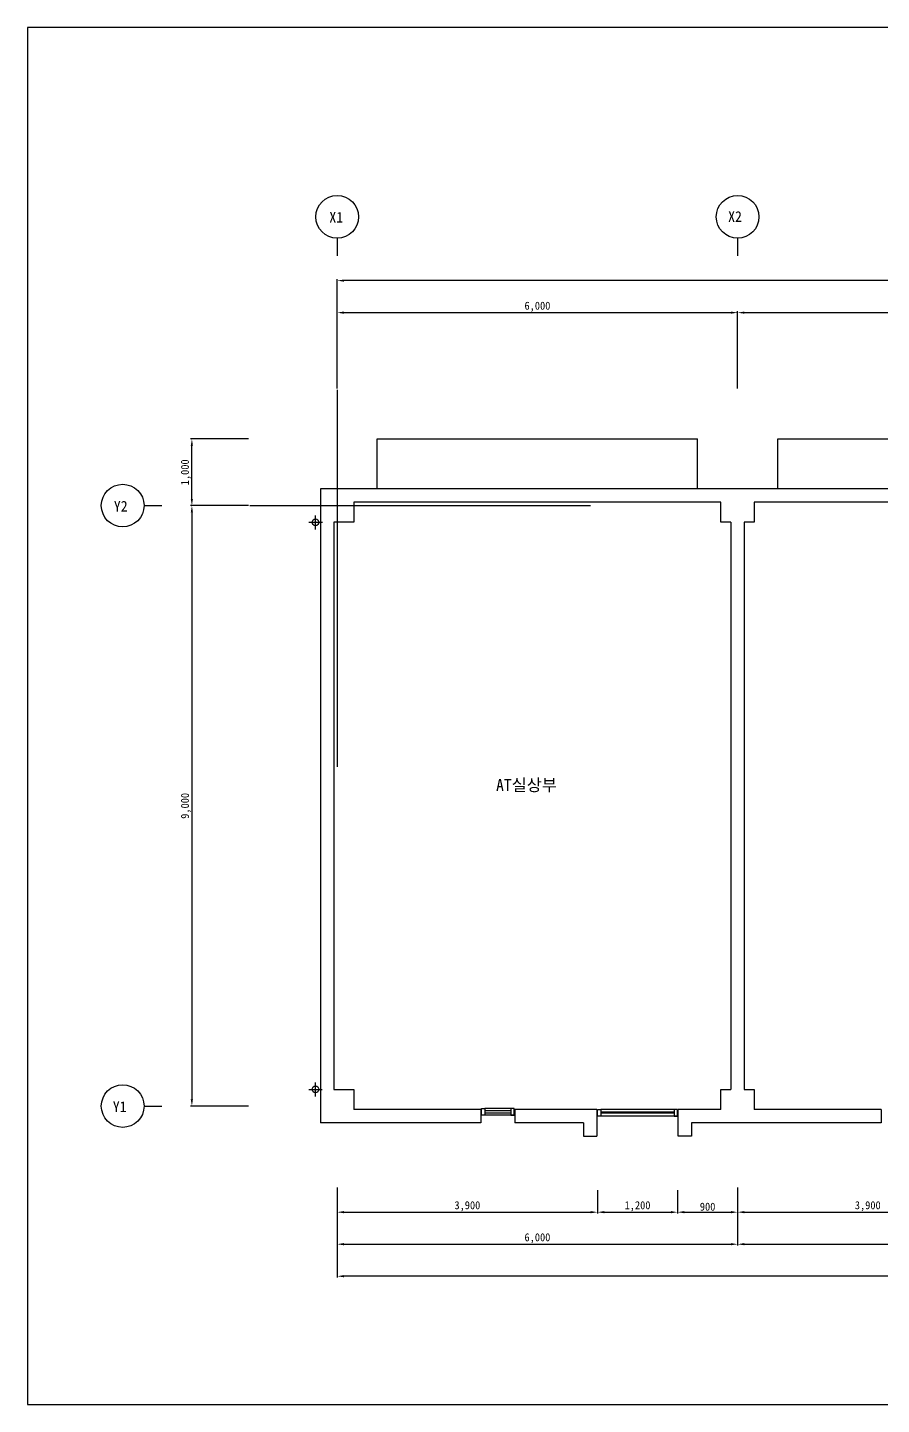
# Model space of a CAD drawing. Header units: millimetres. Extents: x -123563 to -91723, y -64543 to -38457.
# Drawn here: x -123563 to -110767, y -64543 to -43903 of the extents above; entities that cross this region are included whole.
import ezdxf
from ezdxf.enums import TextEntityAlignment as Align

# ---------------------------------------------------------------- set-up
doc = ezdxf.new("R2010")
doc.units = ezdxf.units.MM
doc.layers.add('TX-PAPR', color=2, linetype='Continuous', plot=False)
for name, color, linetype in [('TZ-BASE', 253, 'Continuous'), ('TZ-DIMS', 1, 'Continuous'), ('TZ-LEAL', 1, 'Continuous'), ('TZ-LEAT', 3, 'Continuous')]:
    doc.layers.add(name, color=color, linetype=linetype)
doc.styles.get("Standard").update_dxf_attribs({"font": 'GulimChe.ttf'})
doc.dimstyles.new('D40', dxfattribs={"dimscale": 40, "dimtxt": 3, "dimasz": 2.5, "dimexe": 0.5, "dimexo": 0.5, "dimgap": 0.5, "dimtad": 1, "dimdec": 0, "dimzin": 1, "dimdsep": 46, "dimlunit": 6, "dimtxsty": 'Standard', "dimcen": 1, "dimclrd": 1, "dimclre": 1, "dimclrt": 3, "dimadec": 0, "dimazin": 0, "dimtfac": 1, "dimtdec": 0, "dimtix": 1, "dimtmove": 2, "dimatfit": 3, "dimfxl": 0, "dimtvp": 2, "dimlwd": -1, "dimlwe": -1, "dimarcsym": 0})

# ---------------------------------------------------------------- blocks, each defined once
blk = doc.blocks.new('*D6')
at = {"layer": 'DEFPOINTS', "color": 0}
for p in [(-120234, -51070), (-121100, -60070), (-120234, -60070)]:
    blk.add_point(p, dxfattribs=at)
at = {"layer": 'TZ-DIMS', "color": 1}
for p, q in [((-120254, -51070), (-121120, -51070)), ((-121100, -51170), (-121100, -59970)), ((-120254, -60070), (-121120, -60070))]:
    blk.add_line(p, q, dxfattribs=at)
for points in [[(-121117, -51170), (-121084, -51170), (-121100, -51070)], [(-121117, -59970), (-121084, -59970), (-121100, -60070)]]:
    blk.add_solid(points, dxfattribs=at)
at = {"layer": 'TZ-DIMS', "color": 3, "insert": (-121189, -55570), "char_height": 120, "attachment_point": 5, "rotation": 90}
blk.add_mtext('9,000', dxfattribs=at)
blk = doc.blocks.new('*D7')
at = {"layer": 'DEFPOINTS', "color": 0}
for p in [(-118922, -47697), (-118922, -49128), (-93722, -49128)]:
    blk.add_point(p, dxfattribs=at)
at = {"layer": 'TZ-DIMS', "color": 1}
for p, q in [((-118922, -49108), (-118922, -47677)), ((-93722, -49108), (-93722, -47677)), ((-93822, -47697), (-118822, -47697))]:
    blk.add_line(p, q, dxfattribs=at)
for points in [[(-118822, -47680), (-118822, -47713), (-118922, -47697)], [(-93822, -47680), (-93822, -47713), (-93722, -47697)]]:
    blk.add_solid(points, dxfattribs=at)
at = {"layer": 'TZ-DIMS', "color": 3, "insert": (-106322, -47608), "char_height": 120, "attachment_point": 5}
blk.add_mtext('25,200', dxfattribs=at)
blk = doc.blocks.new('*D9')
at = {"layer": 'DEFPOINTS', "color": 0}
for p in [(-112922, -48177), (-118922, -49334), (-112922, -49334)]:
    blk.add_point(p, dxfattribs=at)
at = {"layer": 'TZ-DIMS', "color": 1}
for p, q in [((-118922, -49314), (-118922, -48157)), ((-118822, -48177), (-113022, -48177)), ((-112922, -49314), (-112922, -48157))]:
    blk.add_line(p, q, dxfattribs=at)
for points in [[(-118822, -48160), (-118822, -48193), (-118922, -48177)], [(-113022, -48160), (-113022, -48193), (-112922, -48177)]]:
    blk.add_solid(points, dxfattribs=at)
at = {"layer": 'TZ-DIMS', "color": 3, "insert": (-115922, -48088), "char_height": 120, "attachment_point": 5}
blk.add_mtext('6,000', dxfattribs=at)
blk = doc.blocks.new('*D10')
at = {"layer": 'DEFPOINTS', "color": 0}
for p in [(-106922, -48177), (-112922, -49334), (-106922, -49334)]:
    blk.add_point(p, dxfattribs=at)
at = {"layer": 'TZ-DIMS', "color": 1}
for p, q in [((-112922, -49314), (-112922, -48157)), ((-112822, -48177), (-107022, -48177)), ((-106922, -49314), (-106922, -48157))]:
    blk.add_line(p, q, dxfattribs=at)
for points in [[(-112822, -48160), (-112822, -48193), (-112922, -48177)], [(-107022, -48160), (-107022, -48193), (-106922, -48177)]]:
    blk.add_solid(points, dxfattribs=at)
at = {"layer": 'TZ-DIMS', "color": 3, "insert": (-109922, -48088), "char_height": 120, "attachment_point": 5}
blk.add_mtext('6,000', dxfattribs=at)
blk = doc.blocks.new('*D16')
at = {"layer": 'DEFPOINTS', "color": 0}
for p in [(-118922, -61455), (-93722, -61455), (-118922, -62621)]:
    blk.add_point(p, dxfattribs=at)
at = {"layer": 'TZ-DIMS', "color": 1}
for p, q in [((-118922, -61475), (-118922, -62641)), ((-93722, -61475), (-93722, -62641)), ((-93822, -62621), (-118822, -62621))]:
    blk.add_line(p, q, dxfattribs=at)
for points in [[(-118822, -62604), (-118822, -62637), (-118922, -62621)], [(-93822, -62604), (-93822, -62637), (-93722, -62621)]]:
    blk.add_solid(points, dxfattribs=at)
at = {"layer": 'TZ-DIMS', "color": 3, "insert": (-106322, -62532), "char_height": 120, "attachment_point": 5}
blk.add_mtext('25,200', dxfattribs=at)
blk = doc.blocks.new('*D19')
at = {"layer": 'DEFPOINTS', "color": 0}
for p in [(-118922, -61269), (-112922, -61269), (-112922, -62141)]:
    blk.add_point(p, dxfattribs=at)
at = {"layer": 'TZ-DIMS', "color": 1}
for p, q in [((-118922, -61289), (-118922, -62161)), ((-112922, -61289), (-112922, -62161)), ((-118822, -62141), (-113022, -62141))]:
    blk.add_line(p, q, dxfattribs=at)
for points in [[(-118822, -62124), (-118822, -62157), (-118922, -62141)], [(-113022, -62124), (-113022, -62157), (-112922, -62141)]]:
    blk.add_solid(points, dxfattribs=at)
at = {"layer": 'TZ-DIMS', "color": 3, "insert": (-115922, -62052), "char_height": 120, "attachment_point": 5}
blk.add_mtext('6,000', dxfattribs=at)
blk = doc.blocks.new('*D20')
at = {"layer": 'DEFPOINTS', "color": 0}
for p in [(-112922, -61269), (-106922, -61269), (-106922, -62141)]:
    blk.add_point(p, dxfattribs=at)
at = {"layer": 'TZ-DIMS', "color": 1}
for p, q in [((-112922, -61289), (-112922, -62161)), ((-106922, -61289), (-106922, -62161)), ((-112822, -62141), (-107022, -62141))]:
    blk.add_line(p, q, dxfattribs=at)
for points in [[(-112822, -62124), (-112822, -62157), (-112922, -62141)], [(-107022, -62124), (-107022, -62157), (-106922, -62141)]]:
    blk.add_solid(points, dxfattribs=at)
at = {"layer": 'TZ-DIMS', "color": 3, "insert": (-109922, -62052), "char_height": 120, "attachment_point": 5}
blk.add_mtext('6,000', dxfattribs=at)
blk = doc.blocks.new('*D36')
at = {"layer": 'DEFPOINTS', "color": 0}
for p in [(-121100, -50070), (-120234, -50070), (-120234, -51070)]:
    blk.add_point(p, dxfattribs=at)
at = {"layer": 'TZ-DIMS', "color": 1}
for p, q in [((-120254, -50070), (-121120, -50070)), ((-121100, -50970), (-121100, -50170)), ((-120254, -51070), (-121120, -51070))]:
    blk.add_line(p, q, dxfattribs=at)
for points in [[(-121117, -50170), (-121084, -50170), (-121100, -50070)], [(-121117, -50970), (-121084, -50970), (-121100, -51070)]]:
    blk.add_solid(points, dxfattribs=at)
at = {"layer": 'TZ-DIMS', "color": 3, "insert": (-121189, -50570), "char_height": 120, "attachment_point": 5, "rotation": 90}
blk.add_mtext('1,000', dxfattribs=at)
blk = doc.blocks.new('*D39')
at = {"layer": 'DEFPOINTS', "color": 0}
for p in [(-112922, -61310), (-109022, -61310), (-109022, -61661)]:
    blk.add_point(p, dxfattribs=at)
at = {"layer": 'TZ-DIMS', "color": 1}
for p, q in [((-112922, -61330), (-112922, -61681)), ((-109022, -61330), (-109022, -61681)), ((-112822, -61661), (-109122, -61661))]:
    blk.add_line(p, q, dxfattribs=at)
for points in [[(-112822, -61644), (-112822, -61677), (-112922, -61661)], [(-109122, -61644), (-109122, -61677), (-109022, -61661)]]:
    blk.add_solid(points, dxfattribs=at)
at = {"layer": 'TZ-DIMS', "color": 3, "insert": (-110972, -61572), "char_height": 120, "attachment_point": 5}
blk.add_mtext('3,900', dxfattribs=at)
blk = doc.blocks.new('*D3')
at = {"layer": 'DEFPOINTS', "color": 0}
for p in [(-115022, -61310), (-113822, -61310), (-113822, -61661)]:
    blk.add_point(p, dxfattribs=at)
at = {"layer": 'TZ-DIMS', "color": 1}
for p, q in [((-115022, -61330), (-115022, -61681)), ((-113822, -61330), (-113822, -61681)), ((-114922, -61661), (-113922, -61661))]:
    blk.add_line(p, q, dxfattribs=at)
for points in [[(-114922, -61644), (-114922, -61677), (-115022, -61661)], [(-113922, -61644), (-113922, -61677), (-113822, -61661)]]:
    blk.add_solid(points, dxfattribs=at)
at = {"layer": 'TZ-DIMS', "color": 3, "insert": (-114422, -61572), "char_height": 120, "attachment_point": 5}
blk.add_mtext('1,200', dxfattribs=at)
blk = doc.blocks.new('*D4')
at = {"layer": 'DEFPOINTS', "color": 0}
for p in [(-113822, -61310), (-112922, -61310), (-112922, -61661)]:
    blk.add_point(p, dxfattribs=at)
at = {"layer": 'TZ-DIMS', "color": 1}
for p, q in [((-113822, -61330), (-113822, -61681)), ((-112922, -61330), (-112922, -61681)), ((-113722, -61661), (-113022, -61661))]:
    blk.add_line(p, q, dxfattribs=at)
for points in [[(-113722, -61644), (-113722, -61677), (-113822, -61661)], [(-113022, -61644), (-113022, -61677), (-112922, -61661)]]:
    blk.add_solid(points, dxfattribs=at)
at = {"layer": 'TZ-DIMS', "color": 3, "insert": (-113372, -61579), "char_height": 120, "attachment_point": 5}
blk.add_mtext('900', dxfattribs=at)
blk = doc.blocks.new('*D5')
at = {"layer": 'DEFPOINTS', "color": 0}
for p in [(-118922, -61310), (-115022, -61310), (-115022, -61661)]:
    blk.add_point(p, dxfattribs=at)
at = {"layer": 'TZ-DIMS', "color": 1}
for p, q in [((-118922, -61330), (-118922, -61681)), ((-115022, -61330), (-115022, -61681)), ((-118822, -61661), (-115122, -61661))]:
    blk.add_line(p, q, dxfattribs=at)
for points in [[(-118822, -61644), (-118822, -61677), (-118922, -61661)], [(-115122, -61644), (-115122, -61677), (-115022, -61661)]]:
    blk.add_solid(points, dxfattribs=at)
at = {"layer": 'TZ-DIMS', "color": 3, "insert": (-116972, -61572), "char_height": 120, "attachment_point": 5}
blk.add_mtext('3,900', dxfattribs=at)

msp = doc.modelspace()

# ---------------------------------------------------------------- linework, layer by layer
at = {"layer": 'TX-PAPR'}
msp.add_lwpolyline([(-123562.6, -64543), (-91722.6, -64543), (-91722.6, -43903), (-123562.6, -43903)], close=True, dxfattribs=at)
at = {"layer": 'TZ-BASE'}
for p, q in [((-118322, -50819.5), (-118322, -50069.5)), ((-118322, -50069.5), (-113522, -50069.5)), ((-113522, -50819.5), (-113522, -50069.5)), ((-112322, -50819.5), (-112322, -50069.5)), ((-112322, -50069.5), (-107522, -50069.5)), ((-119172, -50819.5), (-119172, -60319.5)), ((-106072, -50819.5), (-119172, -50819.5)), ((-118672, -51019.5), (-118672, -51319.5)), ((-113172, -51019.5), (-118672, -51019.5)), ((-113172, -51319.5), (-113172, -51019.5)), ((-112672, -51019.5), (-112672, -51319.5)), ((-107172, -51019.5), (-112672, -51019.5)), ((-119347.7, -51319.5, 0.3), (-119144.7, -51319.5, 0.3)), ((-119247, -51426, 0.3), (-119247, -51215.4, 0.3)), ((-118972, -51319.5), (-118972, -59819.5)), ((-118672, -51319.5), (-118972, -51319.5)), ((-113022, -51319.5), (-113172, -51319.5)), ((-113022, -51319.5), (-113022, -59819.5)), ((-112822, -51319.5), (-112822, -59819.5)), ((-112672, -51319.5), (-112822, -51319.5)), ((-119348.5, -59819.5, 0.3), (-119145.5, -59819.5, 0.3)), ((-119247.8, -59926, 0.3), (-119247.8, -59715.4, 0.3)), ((-118972, -59819.5), (-118672, -59819.5)), ((-118672, -59819.5), (-118672, -60119.5)), ((-113172, -60119.5), (-113172, -59819.5)), ((-113172, -59819.5), (-113022, -59819.5)), ((-112822, -59819.5), (-112672, -59819.5)), ((-112672, -59819.5), (-112672, -60119.5)), ((-116772, -60119.5), (-118672, -60119.5)), ((-116772, -60119.5), (-116772, -60319.5)), ((-116272, -60106), (-116712, -60106)), ((-116322, -60139.4), (-116712, -60139.4)), ((-116322, -60177.7), (-116712, -60177.7)), ((-116272, -60206), (-116712, -60206)), ((-115032, -60119.5), (-116262, -60119.5)), ((-116262, -60119.5), (-116262, -60319.5)), ((-115032, -60119.5), (-115032, -60519.5)), ((-113822, -60119.5), (-114972, -60119.5)), ((-113872, -60161.5), (-114972, -60161.5)), ((-113872, -60177.5), (-114972, -60177.5)), ((-113822, -60219.5), (-114972, -60219.5)), ((-113172, -60119.5), (-113812, -60119.5)), ((-113812, -60319.5), (-113812, -60119.5)), ((-113812, -60519.5), (-113812, -60119.5)), ((-110772, -60119.5), (-112672, -60119.5)), ((-110772, -60119.5), (-110772, -60319.5)), ((-116772, -60319.5), (-119172, -60319.5)), ((-115232, -60319.5), (-116262, -60319.5)), ((-115232, -60319.5), (-115232, -60519.5)), ((-113612, -60319.5), (-113612, -60519.5)), ((-110772, -60319.5), (-113612, -60319.5)), ((-115232, -60519.5), (-115032, -60519.5)), ((-113612, -60519.5), (-113812, -60519.5))]:
    msp.add_line(p, q, dxfattribs=at)
for points in [[(-118922, -49333.6), (-118922, -54986.2)], [(-120233.8, -51069.5), (-115128.8, -51069.5)]]:
    msp.add_lwpolyline(points, dxfattribs=at)
for points in [[(-116762, -60106), (-116712, -60106), (-116712, -60206), (-116762, -60206)], [(-116272, -60106), (-116322, -60106), (-116322, -60206), (-116272, -60206)], [(-115022, -60119.5), (-114972, -60119.5), (-114972, -60219.5), (-115022, -60219.5)], [(-113822, -60119.5), (-113872, -60119.5), (-113872, -60219.5), (-113822, -60219.5)]]:
    msp.add_lwpolyline(points, close=True, dxfattribs=at)
for centre in [(-119247, -51319.5, 0.3), (-119247.8, -59819.5, 0.3)]:
    msp.add_circle(centre, 50, dxfattribs=at)
at = {"layer": 'TZ-LEAL'}
for p, q in [((-118922, -47060.2), (-118922, -47326.8)), ((-112922, -47060.2), (-112922, -47326.8)), ((-121817, -51069.5), (-121550.3, -51069.5)), ((-121817, -60069.5), (-121550.3, -60069.5))]:
    msp.add_line(p, q, dxfattribs=at)
for centre in [(-118922, -46740.2), (-112922, -46740.2), (-122137, -51069.5), (-122137, -60069.5)]:
    msp.add_circle(centre, 320, dxfattribs=at)

# ---------------------------------------------------------------- texts
at = {"layer": 'TZ-BASE'}
msp.add_text('AT실상부', height=180, dxfattribs=at).set_placement((-116086.2, -55255.8), align=Align.MIDDLE)
at = {"layer": 'TZ-LEAT'}
for s, p in [('X1', (-119040.5, -46826.8)), ('X2', (-113064.7, -46816.2)), ('Y2', (-122269.5, -51158.6)), ('Y1', (-122285.3, -60158.6))]:
    msp.add_text(s, height=160, dxfattribs=at).set_placement(p)

# ---------------------------------------------------------------- dimensions: what is measured, and where the dimension line sits
at = {"layer": 'TZ-DIMS'}
for base, p1, p2, picture, middle in [((-118922, -47696.8), (-93722, -49127.5), (-118922, -49127.5), '*D7', (-106322, -47608)), ((-112922, -48176.8), (-118922, -49333.6), (-112922, -49333.6), '*D9', (-115922, -48088)), ((-106922, -48176.8), (-112922, -49333.6), (-106922, -49333.6), '*D10', (-109922, -48088)), ((-112922, -62140.6), (-118922, -61269.4), (-112922, -61269.4), '*D19', (-115922, -62051.8)), ((-106922, -62140.6), (-112922, -61269.4), (-106922, -61269.4), '*D20', (-109922, -62051.8)), ((-115022, -61660.6), (-118922, -61309.8), (-115022, -61309.8), '*D5', (-116972, -61571.8)), ((-118922, -62620.6), (-93722, -61455.1), (-118922, -61455.1), '*D16', (-106322, -62531.8)), ((-113822, -61660.6), (-115022, -61309.8), (-113822, -61309.8), '*D3', (-114422, -61571.7)), ((-112922, -61660.6), (-113822, -61309.8), (-112922, -61309.8), '*D4', (-113372, -61579.3)), ((-109022, -61660.6), (-112922, -61309.8), (-109022, -61309.8), '*D39', (-110972, -61571.8))]:
    dim = msp.add_linear_dim(base=base, p1=p1, p2=p2, dimstyle='D40', dxfattribs=at)
    dim.commit()
    dim.dimension.update_dxf_attribs({"geometry": picture, "text_midpoint": middle})
for base, p2, angle, picture, middle in [((-121100.3, -50069.5), (-120233.8, -50069.5), 90, '*D36', (-121189.3, -50569.5)), ((-121100.3, -60069.5), (-120233.8, -60069.5), 270, '*D6', (-121189.2, -55569.5))]:
    dim = msp.add_linear_dim(base=base, p1=(-120233.8, -51069.5), p2=p2, angle=angle, dimstyle='D40', dxfattribs=at)
    dim.commit()
    dim.dimension.update_dxf_attribs({"geometry": picture, "text_midpoint": middle})

doc.saveas('drawing.dxf')
